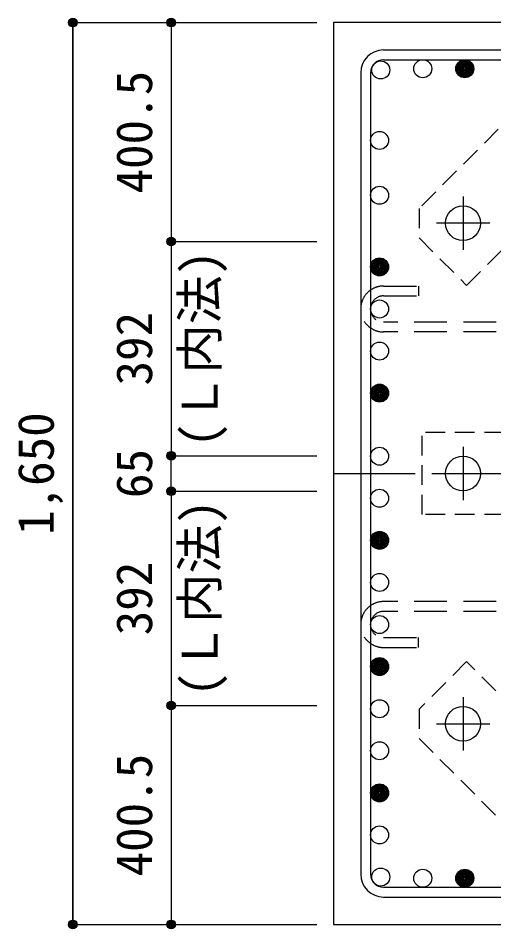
# Model space of a CAD drawing. Units: millimetres at full size, sheet at 1:30. Extents: x -5973 to 5954, y -4195 to 4201.
# Drawn here: x -850 to 21, y -2575 to -909 of the extents above; entities that cross this region are included whole.
import ezdxf
from ezdxf.enums import TextEntityAlignment as Align

# ---------------------------------------------------------------- set-up
doc = ezdxf.new("R2010")
doc.units = ezdxf.units.MM
doc.header["$LTSCALE"] = 30
doc.header["$PDMODE"] = 32
doc.header["$PDSIZE"] = 15
for name, pattern in [('CHAIN1', [8, 5, -1, 1, -1]), ('DASHED1', [1.8, 1.2, -0.6]), ('DASHED2', [3, 2, -1])]:
    doc.linetypes.add(name, pattern=pattern)
for name, color, linetype in [('0-1_躯体線', 2, 'Continuous'), ('0-2_アンカーボルト', 4, 'CHAIN1'), ('0-3_立上り筋', 4, 'Continuous'), ('0-4_フープ筋', 7, 'Continuous'), ('0-7_文字', 4, 'Continuous'), ('0-9_プレート', 4, 'DASHED1'), ('0-C', 7, 'DASHED2'), ('0-D_寸法', 4, 'Continuous')]:
    doc.layers.add(name, color=color, linetype=linetype)
doc.styles.add('ＭＳ ゴシック', font='')
doc.styles.get('ＭＳ ゴシック').set_extended_font_data('MS Gothic')

msp = doc.modelspace()

# ---------------------------------------------------------------- linework, layer by layer
at = {"layer": '0-1_躯体線'}
for p, q in [((1777.44, -917.16), (-272.56, -917.16)), ((-272.56, -917.16), (-272.56, -2567.16)), ((-272.56, -2567.16), (196.94, -2567.16))]:
    msp.add_line(p, q, dxfattribs=at)
at = {"layer": '0-2_アンカーボルト'}
for p, q in [((-35.06, -1235.46), (-35.06, -1332.96)), ((13.74, -1284.16), (-83.76, -1284.16)), ((-35.06, -1693.36), (-35.06, -1790.86)), ((-83.76, -1742.16), (13.74, -1742.16)), ((-35.06, -2151.36), (-35.06, -2248.86)), ((-83.76, -2200.16), (13.74, -2200.16))]:
    msp.add_line(p, q, dxfattribs=at)
at = {"layer": '0-2_アンカーボルト', "color": 3, "linetype": 'Continuous'}
for centre in [(-35.06, -1284.16), (-35.06, -1742.16), (-35.06, -2200.16)]:
    msp.add_circle(centre, 32, dxfattribs=at)
at = {"layer": '0-3_立上り筋', "color": 3}
for centre in [(-185.87, -1003.86), (-108.87, -1001.66), (-31.87, -1001.66), (-188.06, -1132.86), (-188.06, -1233.16), (-188.06, -1364.16), (-188.06, -1441.16), (-188.06, -1518.16), (-188.06, -1595.16), (-188.06, -1710.47), (-188.06, -1787.47), (-188.06, -1864.47), (-188.06, -1941.47), (-188.06, -2018.47), (-188.06, -2095.47), (-188.06, -2172.47), (-188.06, -2249.47), (-188.06, -2326.47), (-188.06, -2403.47), (-185.87, -2480.47), (-108.87, -2482.66), (-31.87, -2482.66)]:
    msp.add_circle(centre, 16.5, dxfattribs=at)
at = {"layer": '0-3_立上り筋'}
for centre, radius in [((-31.87, -1001.66), 14.85), ((-31.87, -1001.66), 13.2), ((-31.87, -1001.66), 11.55), ((-31.87, -1001.66), 9.9), ((-31.87, -1001.66), 8.25), ((-31.87, -1001.66), 6.6), ((-31.87, -1001.66), 4.95), ((-31.87, -1001.66), 3.3), ((-31.87, -1001.66), 1.65), ((-188.06, -1364.16), 14.85), ((-188.06, -1364.16), 13.2), ((-188.06, -1364.16), 11.55), ((-188.06, -1364.16), 9.9), ((-188.06, -1364.16), 8.25), ((-188.06, -1364.16), 6.6), ((-188.06, -1364.16), 4.95), ((-188.06, -1364.16), 3.3), ((-188.06, -1364.16), 1.65), ((-188.06, -1595.16), 14.85), ((-188.06, -1595.16), 13.2), ((-188.06, -1595.16), 11.55), ((-188.06, -1595.16), 9.9), ((-188.06, -1595.16), 8.25), ((-188.06, -1595.16), 6.6), ((-188.06, -1595.16), 4.95), ((-188.06, -1595.16), 3.3), ((-188.06, -1595.16), 1.65), ((-188.06, -1864.47), 14.85), ((-188.06, -1864.47), 13.2), ((-188.06, -1864.47), 11.55), ((-188.06, -1864.47), 9.9), ((-188.06, -1864.47), 8.25), ((-188.06, -1864.47), 6.6), ((-188.06, -1864.47), 4.95), ((-188.06, -1864.47), 3.3), ((-188.06, -1864.47), 1.65), ((-188.06, -2095.47), 14.85), ((-188.06, -2095.47), 13.2), ((-188.06, -2095.47), 11.55), ((-188.06, -2095.47), 9.9), ((-188.06, -2095.47), 8.25), ((-188.06, -2095.47), 6.6), ((-188.06, -2095.47), 4.95), ((-188.06, -2095.47), 3.3), ((-188.06, -2095.47), 1.65), ((-188.06, -2326.47), 14.85), ((-188.06, -2326.47), 13.2), ((-188.06, -2326.47), 11.55), ((-188.06, -2326.47), 9.9), ((-188.06, -2326.47), 8.25), ((-188.06, -2326.47), 6.6), ((-188.06, -2326.47), 4.95), ((-188.06, -2326.47), 3.3), ((-188.06, -2326.47), 1.65), ((-31.87, -2482.66), 14.85), ((-31.87, -2482.66), 13.2), ((-31.87, -2482.66), 11.55), ((-31.87, -2482.66), 9.9), ((-31.87, -2482.66), 8.25), ((-31.87, -2482.66), 6.6), ((-31.87, -2482.66), 4.95), ((-31.87, -2482.66), 3.3), ((-31.87, -2482.66), 1.65)]:
    msp.add_circle(centre, radius, dxfattribs=at)
at = {"layer": '0-4_フープ筋'}
for p, q in [((-180.56, -967.16), (1285.44, -967.16)), ((-180.56, -985.16), (1285.44, -985.16)), ((-222.56, -1009.16), (-222.56, -2475.16)), ((-204.56, -1009.16), (-204.56, -2475.16)), ((-180.56, -2499.16), (1285.44, -2499.16)), ((-180.56, -2517.16), (1285.44, -2517.16))]:
    msp.add_line(p, q, dxfattribs=at)
for centre, radius, start, end in [((-180.56, -1009.16), 42, 90, 180), ((-180.56, -1009.16), 24, 90, 180), ((-180.56, -2475.16), 42, 180, 270), ((-180.56, -2475.16), 24, 180, 270)]:
    msp.add_arc(centre, radius, start, end, dxfattribs=at)
at = {"layer": '0-9_プレート'}
for p, q in [((-115.66, -1310.96), (-28.66, -1397.96)), ((-28.66, -1397.96), (62.94, -1306.36)), ((39.94, -1667.16), (-110.06, -1667.16)), ((-28.66, -2086.36), (-115.56, -2173.36)), ((62.94, -2177.96), (-28.66, -2086.36))]:
    msp.add_line(p, q, dxfattribs=at)
for points in [[(121.24, -1074.16), (67.54, -1074.16), (-115.66, -1257.26), (-115.66, -1310.96)], [(39.94, -1817.16), (-110.06, -1817.16), (-110.06, -1667.16)], [(-115.56, -2173.36), (-115.56, -2227.06), (67.54, -2410.26), (121.24, -2410.26)]]:
    msp.add_lwpolyline(points, dxfattribs=at)
at = {"layer": '0-C'}
for p, q in [((-180.56, -1399.16), (-116.56, -1399.16)), ((-116.56, -1399.16), (-116.56, -1417.16)), ((-180.56, -1417.16), (-116.56, -1417.16)), ((1285.44, -1465.16), (-180.56, -1465.16)), ((1285.44, -1483.16), (-180.56, -1483.16)), ((1285.44, -1976.47), (-180.56, -1976.47)), ((1285.44, -1994.47), (-180.56, -1994.47)), ((-180.56, -2042.47), (-116.56, -2042.47)), ((-116.56, -2060.47), (-116.56, -2042.47)), ((-180.56, -2060.47), (-116.56, -2060.47))]:
    msp.add_line(p, q, dxfattribs=at)
for centre, radius in [((-180.56, -1441.16), 42), ((-180.56, -1441.16), 24), ((-180.56, -2018.47), 42), ((-180.56, -2018.47), 24)]:
    msp.add_arc(centre, radius, 90, 270, dxfattribs=at)
at = {"layer": '0-D_寸法'}
for p, q in [((-749.6, -917.16), (-569.6, -917.16)), ((-749.6, -917.16), (-569.6, -917.16)), ((-749.6, -917.16), (-749.6, -2567.16)), ((-749.6, -2567.16), (-749.6, -917.16)), ((-569.6, -917.16), (-302.56, -917.16)), ((-569.6, -917.16), (-302.56, -917.16)), ((-569.6, -917.16), (-569.6, -1317.66)), ((-569.6, -1317.66), (-302.56, -1317.66)), ((-569.6, -1317.66), (-569.6, -1709.66)), ((-569.6, -1774.66), (-569.6, -1709.66)), ((-569.6, -1709.66), (-302.56, -1709.66)), ((-569.6, -1774.66), (-302.56, -1774.66)), ((-569.6, -1774.66), (-569.6, -2166.66)), ((-569.6, -2166.66), (-302.56, -2166.66)), ((-569.6, -2166.66), (-569.6, -2567.16)), ((-749.6, -2567.16), (-569.6, -2567.16)), ((-569.6, -2567.16), (-302.56, -2567.16)), ((-569.6, -2567.16), (-302.56, -2567.16)), ((-569.6, -2567.16), (-302.56, -2567.16))]:
    msp.add_line(p, q, dxfattribs=at)
at = {"layer": '0-D_寸法', "linetype": 'CHAIN1'}
msp.add_line((-272.56, -1742.16), (1377.44, -1742.16), dxfattribs=at)
at = {"layer": '0-D_寸法'}
for centre, radius in [((-749.6, -917.16), 8), ((-749.6, -917.16), 7.2), ((-749.6, -917.16), 6.4), ((-749.6, -917.16), 5.6), ((-749.6, -917.16), 4.8), ((-749.6, -917.16), 4), ((-749.6, -917.16), 3.2), ((-749.6, -917.16), 2.4), ((-749.6, -917.16), 1.6), ((-569.6, -917.16), 8), ((-569.6, -917.16), 7.2), ((-569.6, -917.16), 6.4), ((-569.6, -917.16), 5.6), ((-569.6, -917.16), 4.8), ((-569.6, -917.16), 4), ((-569.6, -917.16), 3.2), ((-569.6, -917.16), 2.4), ((-569.6, -917.16), 1.6), ((-749.6, -917.16), 0.8), ((-569.6, -917.16), 0.8), ((-569.6, -1317.66), 8), ((-569.6, -1317.66), 7.2), ((-569.6, -1317.66), 6.4), ((-569.6, -1317.66), 5.6), ((-569.6, -1317.66), 4.8), ((-569.6, -1317.66), 4), ((-569.6, -1317.66), 3.2), ((-569.6, -1317.66), 2.4), ((-569.6, -1317.66), 1.6), ((-569.6, -1317.66), 0.8), ((-569.6, -1709.66), 8), ((-569.6, -1709.66), 7.2), ((-569.6, -1709.66), 6.4), ((-569.6, -1709.66), 5.6), ((-569.6, -1709.66), 4.8), ((-569.6, -1709.66), 4), ((-569.6, -1709.66), 3.2), ((-569.6, -1709.66), 2.4), ((-569.6, -1709.66), 1.6), ((-569.6, -1709.66), 0.8), ((-569.6, -1774.66), 8), ((-569.6, -1774.66), 7.2), ((-569.6, -1774.66), 6.4), ((-569.6, -1774.66), 5.6), ((-569.6, -1774.66), 4.8), ((-569.6, -1774.66), 4), ((-569.6, -1774.66), 3.2), ((-569.6, -1774.66), 2.4), ((-569.6, -1774.66), 1.6), ((-569.6, -1774.66), 0.8), ((-569.6, -2166.66), 8), ((-569.6, -2166.66), 7.2), ((-569.6, -2166.66), 6.4), ((-569.6, -2166.66), 5.6), ((-569.6, -2166.66), 4.8), ((-569.6, -2166.66), 4), ((-569.6, -2166.66), 3.2), ((-569.6, -2166.66), 2.4), ((-569.6, -2166.66), 1.6), ((-569.6, -2166.66), 0.8), ((-749.6, -2567.16), 8), ((-749.6, -2567.16), 7.2), ((-749.6, -2567.16), 6.4), ((-749.6, -2567.16), 5.6), ((-749.6, -2567.16), 4.8), ((-749.6, -2567.16), 4), ((-749.6, -2567.16), 3.2), ((-749.6, -2567.16), 2.4), ((-749.6, -2567.16), 1.6), ((-569.6, -2567.16), 8), ((-569.6, -2567.16), 7.2), ((-569.6, -2567.16), 6.4), ((-569.6, -2567.16), 5.6), ((-569.6, -2567.16), 4.8), ((-569.6, -2567.16), 4), ((-569.6, -2567.16), 3.2), ((-569.6, -2567.16), 2.4), ((-569.6, -2567.16), 1.6), ((-749.6, -2567.16), 0.8), ((-569.6, -2567.16), 0.8)]:
    msp.add_circle(centre, radius, dxfattribs=at)
at = {"layer": '0-D_寸法', "color": 7}
for p in [(-749.6, -917.16), (-569.6, -917.16), (-569.6, -917.16), (-569.6, -1317.66), (-569.6, -1317.66), (-569.6, -1317.66), (-569.6, -1709.66), (-569.6, -1709.66), (-569.6, -1709.66), (-569.6, -1774.66), (-569.6, -1774.66), (-569.6, -1774.66), (-569.6, -2166.66), (-569.6, -2166.66), (-569.6, -2166.66), (-749.6, -2567.16), (-569.6, -2567.16), (-569.6, -2567.16)]:
    msp.add_point(p, dxfattribs=at)

# ---------------------------------------------------------------- texts
at = {"layer": '0-7_文字', "style": 'ＭＳ ゴシック'}
for p in [(-464.6, -1694.16), (-464.6, -2150.16)]:
    msp.add_text('(Ｌ内法)', height=65.98, rotation=90, dxfattribs=at).set_placement(p, align=Align.BOTTOM_LEFT)
at = {"layer": '0-D_寸法', "style": 'ＭＳ ゴシック'}
for s, p in [('400.5', (-584.6, -1229.91)), ('392', (-584.6, -1581.16)), ('1,650', (-764.6, -1854.66)), ('65', (-584.6, -1787.16)), ('392', (-584.6, -2038.16)), ('400.5', (-584.6, -2479.41))]:
    msp.add_text(s, height=65.98, rotation=90, dxfattribs=at).set_placement(p, align=Align.BOTTOM_LEFT)

doc.saveas('drawing.dxf')
